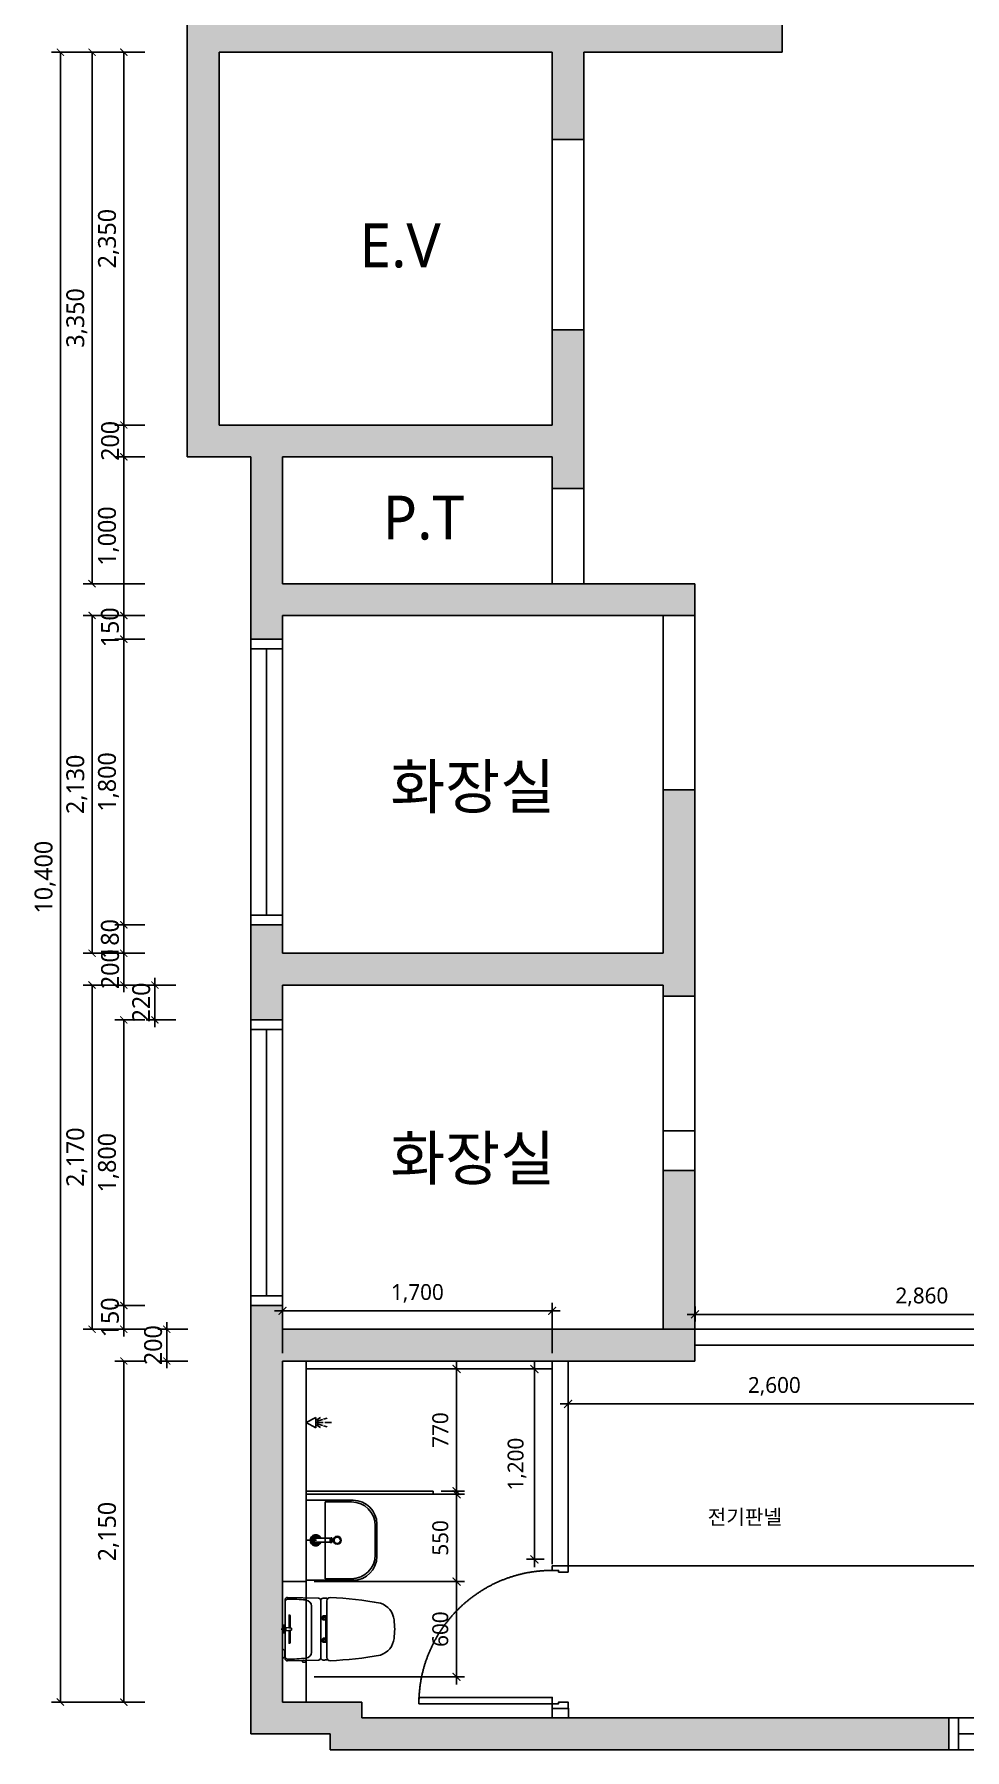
# Model space of a CAD drawing. Header units: metres. Extents: x 11578468 to 47831421, y -58341524 to -14256839.
# Drawn here: x 23901067 to 23906931, y -29068332 to -29057519 of the extents above; entities that cross this region are included whole.
import ezdxf

# ---------------------------------------------------------------- set-up
doc = ezdxf.new("R2010")
doc.units = ezdxf.units.M
doc.header["$LTSCALE"] = 50
doc.header["$MEASUREMENT"] = 0
for name, pattern in [('CEN', [62, 60, -1, 0, -1]), ('CENTER2', [28.575, 19.05, -3.175, 3.175, -3.175]), ('HIDDEN', [0.375, 0.25, -0.125])]:
    doc.linetypes.add(name, pattern=pattern)
doc.layers.get('0').update_dxf_attribs({"linetype": 'CONTINUOUS'})
doc.layers.get('DEFPOINTS').update_dxf_attribs({"linetype": 'CONTINUOUS'})
for name, color, linetype in [('0-ELC TEXT', 7, 'CONTINUOUS'), ('06-FUR', 6, 'CONTINUOUS'), ('07-DIM WAL', 5, 'CONTINUOUS'), ('3.기호.계단선', 30, 'CONTINUOUS'), ('BATH', 4, 'CONTINUOUS'), ('CEN', 250, 'CEN'), ('CO-BATH', 6, 'CONTINUOUS'), ('FIN', 8, 'CONTINUOUS'), ('HL', 6, 'HIDDEN'), ('S-DIM', 7, 'CONTINUOUS'), ('TOILET-1', 6, 'CONTINUOUS'), ('wall', 3, 'CONTINUOUS'), ('WIN', 4, 'CONTINUOUS'), ('家具', 251, 'CONTINUOUS'), ('욕실마감선', 4, 'CONTINUOUS')]:
    doc.layers.add(name, color=color, linetype=linetype)
for name, color, linetype, lineweight in [('DIM', 7, 'CONTINUOUS', 15), ('ha', 8, 'CONTINUOUS', 5), ('wall2', 3, 'CONTINUOUS', 25)]:
    doc.layers.add(name, color=color, linetype=linetype, lineweight=lineweight)
doc.styles.add('HY 울릉도 L', font='malgun.ttf')
doc.styles.add('N 맑은고딕', font='malgun.ttf')
doc.styles.add('NEW 맑은고딕', font='malgun.ttf')
doc.styles.add('맑은 고딕', font='malgun.ttf')
doc.dimstyles.new('JJ IN 45', dxfattribs={"dimscale": 45, "dimtxt": 2.5, "dimasz": 1, "dimexe": 1.25, "dimexo": 1.5, "dimtad": 1, "dimdec": 6, "dimlunit": 6, "dimtxsty": 'N 맑은고딕', "dimblk": 'ARCHTICK', "dimcen": 2.5, "dimclrd": 256, "dimclre": 256, "dimclrt": 256, "dimadec": 0, "dimazin": 0, "dimtfac": 1, "dimtdec": 6, "dimtix": 1, "dimtmove": 0, "dimatfit": 3, "dimldrblk": 'ARCHTICK', "dimfxl": 1, "dimarcsym": 0})
doc.dimstyles.new('사본 50', dxfattribs={"dimscale": 50, "dimtxt": 2, "dimasz": 1, "dimexe": 1, "dimexo": 1, "dimgap": 1, "dimtad": 1, "dimdec": 0, "dimrnd": 0.05, "dimdsep": 46, "dimlunit": 6, "dimtxsty": 'HY 울릉도 L', "dimblk": 'ARCHTICK', "dimcen": 2.5, "dimdle": 1, "dimclrd": 133, "dimclre": 133, "dimclrt": 30, "dimadec": 0, "dimazin": 0, "dimtfac": 1, "dimtdec": 0, "dimtix": 1, "dimtmove": 2, "dimatfit": 3, "dimldrblk": 'ARCHTICK', "dimfxl": 1, "dimlwd": -1, "dimlwe": -1, "dimarcsym": 0})

# ---------------------------------------------------------------- blocks, each defined once
blk = doc.blocks.new('*U356')
at = {"layer": 'WIN', "linetype": 'Continuous'}
blk.add_line((60, 100), (1120, 100), dxfattribs=at)
for points in [[(0, 0), (1180, 0), (1180, 200), (0, 200)], [(0, 0), (60, 0), (60, 200), (0, 200)], [(1180, 0), (1120, 0), (1120, 200), (1180, 200)]]:
    blk.add_lwpolyline(points, close=True, dxfattribs=at)
blk = doc.blocks.new('*U1961')
at = {"layer": 'WIN', "linetype": 'Continuous'}
blk.add_line((60, 100), (1740, 100), dxfattribs=at)
for points in [[(0, 0), (1800, 0), (1800, 200), (0, 200)], [(0, 0), (60, 0), (60, 200), (0, 200)], [(1800, 0), (1740, 0), (1740, 200), (1800, 200)]]:
    blk.add_lwpolyline(points, close=True, dxfattribs=at)
blk = doc.blocks.new('_ArchTick')
at = {"color": 0, "linetype": 'ByBlock', "const_width": 0.15}
blk.add_lwpolyline([(-0.5, -0.5), (0.5, 0.5)], dxfattribs=at)
blk = doc.blocks.new('*D407')
at = {"layer": 'DEFPOINTS', "color": 0, "transparency": 16777216}
for p in [(23724552, -29133957), (23724352, -29136307), (23724552, -29136307)]:
    blk.add_point(p, dxfattribs=at)
at = {"layer": 'DIM', "lineweight": -2, "transparency": 16777216}
for p, q in [((23724485, -29133957), (23724296, -29133957)), ((23724352, -29133957), (23724352, -29136307)), ((23724485, -29136307), (23724296, -29136307))]:
    blk.add_line(p, q, dxfattribs=at)
at = {"layer": 'DIM', "lineweight": -2, "transparency": 16777216, "xscale": 45, "yscale": 45, "zscale": 45}
for p, rotation in [((23724352, -29133957), 90), ((23724352, -29136307), 270)]:
    blk.add_blockref('_ArchTick', p, dxfattribs=dict(at, rotation=rotation))
at = {"layer": 'DIM', "transparency": 16777216, "insert": (23724256, -29135132), "char_height": 112.5, "attachment_point": 5, "rotation": 90, "style": 'N 맑은고딕'}
blk.add_mtext('2,350', dxfattribs=at)
blk = doc.blocks.new('*D408')
at = {"layer": 'DEFPOINTS', "color": 0, "transparency": 16777216}
for p in [(23724552, -29136307), (23724352, -29136507), (23724552, -29136507)]:
    blk.add_point(p, dxfattribs=at)
at = {"layer": 'DIM', "lineweight": -2, "transparency": 16777216}
for p, q in [((23724485, -29136307), (23724296, -29136307)), ((23724352, -29136307), (23724352, -29136262)), ((23724352, -29136307), (23724352, -29136507)), ((23724485, -29136507), (23724296, -29136507)), ((23724352, -29136507), (23724352, -29136552))]:
    blk.add_line(p, q, dxfattribs=at)
at = {"layer": 'DIM', "lineweight": -2, "transparency": 16777216, "xscale": 45, "yscale": 45, "zscale": 45}
for p, rotation in [((23724352, -29136307), 270), ((23724352, -29136507), 90)]:
    blk.add_blockref('_ArchTick', p, dxfattribs=dict(at, rotation=rotation))
at = {"layer": 'DIM', "transparency": 16777216, "insert": (23724266, -29136407), "char_height": 112.5, "attachment_point": 5, "rotation": 90, "style": 'N 맑은고딕'}
blk.add_mtext('200', dxfattribs=at)
blk = doc.blocks.new('*D409')
at = {"layer": 'DEFPOINTS', "color": 0, "transparency": 16777216}
for p in [(23724552, -29136507), (23724352, -29137507), (23724552, -29137507)]:
    blk.add_point(p, dxfattribs=at)
at = {"layer": 'DIM', "lineweight": -2, "transparency": 16777216}
for p, q in [((23724485, -29136507), (23724296, -29136507)), ((23724352, -29136507), (23724352, -29137507)), ((23724485, -29137507), (23724296, -29137507))]:
    blk.add_line(p, q, dxfattribs=at)
at = {"layer": 'DIM', "lineweight": -2, "transparency": 16777216, "xscale": 45, "yscale": 45, "zscale": 45}
for p, rotation in [((23724352, -29136507), 90), ((23724352, -29137507), 270)]:
    blk.add_blockref('_ArchTick', p, dxfattribs=dict(at, rotation=rotation))
at = {"layer": 'DIM', "transparency": 16777216, "insert": (23724256, -29137007), "char_height": 112.5, "attachment_point": 5, "rotation": 90, "style": 'N 맑은고딕'}
blk.add_mtext('1,000', dxfattribs=at)
blk = doc.blocks.new('*D410')
at = {"layer": 'DEFPOINTS', "color": 0, "transparency": 16777216}
for p in [(23724552, -29137507), (23724352, -29137657), (23724552, -29137657)]:
    blk.add_point(p, dxfattribs=at)
at = {"layer": 'DIM', "lineweight": -2, "transparency": 16777216}
for p, q in [((23724485, -29137507), (23724296, -29137507)), ((23724352, -29137507), (23724352, -29137462)), ((23724352, -29137507), (23724352, -29137657)), ((23724485, -29137657), (23724296, -29137657)), ((23724352, -29137657), (23724352, -29137702))]:
    blk.add_line(p, q, dxfattribs=at)
at = {"layer": 'DIM', "lineweight": -2, "transparency": 16777216, "xscale": 45, "yscale": 45, "zscale": 45}
for p, rotation in [((23724352, -29137507), 270), ((23724352, -29137657), 90)]:
    blk.add_blockref('_ArchTick', p, dxfattribs=dict(at, rotation=rotation))
at = {"layer": 'DIM', "transparency": 16777216, "insert": (23724265, -29137582), "char_height": 112.5, "attachment_point": 5, "rotation": 90, "style": 'N 맑은고딕'}
blk.add_mtext('150', dxfattribs=at)
blk = doc.blocks.new('*D411')
at = {"layer": 'DEFPOINTS', "color": 0, "transparency": 16777216}
for p in [(23724552, -29137657), (23724352, -29139457), (23724552, -29139457)]:
    blk.add_point(p, dxfattribs=at)
at = {"layer": 'DIM', "lineweight": -2, "transparency": 16777216}
for p, q in [((23724485, -29137657), (23724296, -29137657)), ((23724352, -29137657), (23724352, -29139457)), ((23724485, -29139457), (23724296, -29139457))]:
    blk.add_line(p, q, dxfattribs=at)
at = {"layer": 'DIM', "lineweight": -2, "transparency": 16777216, "xscale": 45, "yscale": 45, "zscale": 45}
for p, rotation in [((23724352, -29137657), 90), ((23724352, -29139457), 270)]:
    blk.add_blockref('_ArchTick', p, dxfattribs=dict(at, rotation=rotation))
at = {"layer": 'DIM', "transparency": 16777216, "insert": (23724256, -29138557), "char_height": 112.5, "attachment_point": 5, "rotation": 90, "style": 'N 맑은고딕'}
blk.add_mtext('1,800', dxfattribs=at)
blk = doc.blocks.new('*D412')
at = {"layer": 'DEFPOINTS', "color": 0, "transparency": 16777216}
for p in [(23724552, -29139457), (23724352, -29139637), (23724552, -29139637)]:
    blk.add_point(p, dxfattribs=at)
at = {"layer": 'DIM', "lineweight": -2, "transparency": 16777216}
for p, q in [((23724485, -29139457), (23724296, -29139457)), ((23724352, -29139457), (23724352, -29139412)), ((23724352, -29139457), (23724352, -29139637)), ((23724485, -29139637), (23724296, -29139637)), ((23724352, -29139637), (23724352, -29139682))]:
    blk.add_line(p, q, dxfattribs=at)
at = {"layer": 'DIM', "lineweight": -2, "transparency": 16777216, "xscale": 45, "yscale": 45, "zscale": 45}
for p, rotation in [((23724352, -29139457), 270), ((23724352, -29139637), 90)]:
    blk.add_blockref('_ArchTick', p, dxfattribs=dict(at, rotation=rotation))
at = {"layer": 'DIM', "transparency": 16777216, "insert": (23724265, -29139547), "char_height": 112.5, "attachment_point": 5, "rotation": 90, "style": 'N 맑은고딕'}
blk.add_mtext('180', dxfattribs=at)
blk = doc.blocks.new('*D413')
at = {"layer": 'DEFPOINTS', "color": 0, "transparency": 16777216}
for p in [(23724552, -29139637), (23724352, -29139837), (23724552, -29139837)]:
    blk.add_point(p, dxfattribs=at)
at = {"layer": 'DIM', "lineweight": -2, "transparency": 16777216}
for p, q in [((23724485, -29139637), (23724296, -29139637)), ((23724352, -29139637), (23724352, -29139592)), ((23724352, -29139637), (23724352, -29139837)), ((23724485, -29139837), (23724296, -29139837)), ((23724352, -29139837), (23724352, -29139882))]:
    blk.add_line(p, q, dxfattribs=at)
at = {"layer": 'DIM', "lineweight": -2, "transparency": 16777216, "xscale": 45, "yscale": 45, "zscale": 45}
for p, rotation in [((23724352, -29139637), 270), ((23724352, -29139837), 90)]:
    blk.add_blockref('_ArchTick', p, dxfattribs=dict(at, rotation=rotation))
at = {"layer": 'DIM', "transparency": 16777216, "insert": (23724266, -29139737), "char_height": 112.5, "attachment_point": 5, "rotation": 90, "style": 'N 맑은고딕'}
blk.add_mtext('200', dxfattribs=at)
blk = doc.blocks.new('*D414')
at = {"layer": 'DEFPOINTS', "color": 0, "transparency": 16777216}
for p in [(23724748, -29139837), (23724548, -29140057), (23724748, -29140057)]:
    blk.add_point(p, dxfattribs=at)
at = {"layer": 'DIM', "lineweight": -2, "transparency": 16777216}
for p, q in [((23724680, -29139837), (23724492, -29139837)), ((23724548, -29139837), (23724548, -29139792)), ((23724548, -29139837), (23724548, -29140057)), ((23724680, -29140057), (23724492, -29140057)), ((23724548, -29140057), (23724548, -29140102))]:
    blk.add_line(p, q, dxfattribs=at)
at = {"layer": 'DIM', "lineweight": -2, "transparency": 16777216, "xscale": 45, "yscale": 45, "zscale": 45}
for p, rotation in [((23724548, -29139837), 270), ((23724548, -29140057), 90)]:
    blk.add_blockref('_ArchTick', p, dxfattribs=dict(at, rotation=rotation))
at = {"layer": 'DIM', "transparency": 16777216, "insert": (23724462, -29139947), "char_height": 112.5, "attachment_point": 5, "rotation": 90, "style": 'N 맑은고딕'}
blk.add_mtext('220', dxfattribs=at)
blk = doc.blocks.new('*D415')
at = {"layer": 'DEFPOINTS', "color": 0, "transparency": 16777216}
for p in [(23724552, -29140057), (23724352, -29141857), (23724552, -29141857)]:
    blk.add_point(p, dxfattribs=at)
at = {"layer": 'DIM', "lineweight": -2, "transparency": 16777216}
for p, q in [((23724485, -29140057), (23724296, -29140057)), ((23724352, -29140057), (23724352, -29141857)), ((23724485, -29141857), (23724296, -29141857))]:
    blk.add_line(p, q, dxfattribs=at)
at = {"layer": 'DIM', "lineweight": -2, "transparency": 16777216, "xscale": 45, "yscale": 45, "zscale": 45}
for p, rotation in [((23724352, -29140057), 90), ((23724352, -29141857), 270)]:
    blk.add_blockref('_ArchTick', p, dxfattribs=dict(at, rotation=rotation))
at = {"layer": 'DIM', "transparency": 16777216, "insert": (23724256, -29140957), "char_height": 112.5, "attachment_point": 5, "rotation": 90, "style": 'N 맑은고딕'}
blk.add_mtext('1,800', dxfattribs=at)
blk = doc.blocks.new('*D416')
at = {"layer": 'DEFPOINTS', "color": 0, "transparency": 16777216}
for p in [(23724552, -29141857), (23724352, -29142007), (23724552, -29142007)]:
    blk.add_point(p, dxfattribs=at)
at = {"layer": 'DIM', "lineweight": -2, "transparency": 16777216}
for p, q in [((23724352, -29141857), (23724352, -29141812)), ((23724485, -29141857), (23724296, -29141857)), ((23724352, -29141857), (23724352, -29142007)), ((23724485, -29142007), (23724296, -29142007)), ((23724352, -29142007), (23724352, -29142052))]:
    blk.add_line(p, q, dxfattribs=at)
at = {"layer": 'DIM', "lineweight": -2, "transparency": 16777216, "xscale": 45, "yscale": 45, "zscale": 45}
for p, rotation in [((23724352, -29141857), 270), ((23724352, -29142007), 90)]:
    blk.add_blockref('_ArchTick', p, dxfattribs=dict(at, rotation=rotation))
at = {"layer": 'DIM', "transparency": 16777216, "insert": (23724265, -29141932), "char_height": 112.5, "attachment_point": 5, "rotation": 90, "style": 'N 맑은고딕'}
blk.add_mtext('150', dxfattribs=at)
blk = doc.blocks.new('*D417')
at = {"layer": 'DEFPOINTS', "color": 0, "transparency": 16777216}
for p in [(23724823, -29142007), (23724623, -29142207), (23724823, -29142207)]:
    blk.add_point(p, dxfattribs=at)
at = {"layer": 'DIM', "lineweight": -2, "transparency": 16777216}
for p, q in [((23724755, -29142007), (23724567, -29142007)), ((23724623, -29142007), (23724623, -29141962)), ((23724623, -29142007), (23724623, -29142207)), ((23724755, -29142207), (23724567, -29142207)), ((23724623, -29142207), (23724623, -29142252))]:
    blk.add_line(p, q, dxfattribs=at)
at = {"layer": 'DIM', "lineweight": -2, "transparency": 16777216, "xscale": 45, "yscale": 45, "zscale": 45}
for p, rotation in [((23724623, -29142007), 270), ((23724623, -29142207), 90)]:
    blk.add_blockref('_ArchTick', p, dxfattribs=dict(at, rotation=rotation))
at = {"layer": 'DIM', "transparency": 16777216, "insert": (23724537, -29142107), "char_height": 112.5, "attachment_point": 5, "rotation": 90, "style": 'N 맑은고딕'}
blk.add_mtext('200', dxfattribs=at)
blk = doc.blocks.new('*D418')
at = {"layer": 'DEFPOINTS', "color": 0, "transparency": 16777216}
for p in [(23724552, -29142207), (23724352, -29144357), (23724552, -29144357)]:
    blk.add_point(p, dxfattribs=at)
at = {"layer": 'DIM', "lineweight": -2, "transparency": 16777216}
for p, q in [((23724485, -29142207), (23724296, -29142207)), ((23724352, -29142207), (23724352, -29144357)), ((23724485, -29144357), (23724296, -29144357))]:
    blk.add_line(p, q, dxfattribs=at)
at = {"layer": 'DIM', "lineweight": -2, "transparency": 16777216, "xscale": 45, "yscale": 45, "zscale": 45}
for p, rotation in [((23724352, -29142207), 90), ((23724352, -29144357), 270)]:
    blk.add_blockref('_ArchTick', p, dxfattribs=dict(at, rotation=rotation))
at = {"layer": 'DIM', "transparency": 16777216, "insert": (23724256, -29143282), "char_height": 112.5, "attachment_point": 5, "rotation": 90, "style": 'N 맑은고딕'}
blk.add_mtext('2,150', dxfattribs=at)
blk = doc.blocks.new('*D419')
at = {"layer": 'DEFPOINTS', "color": 0, "transparency": 16777216}
for p in [(23724552, -29133957), (23724152, -29137307), (23724552, -29137307)]:
    blk.add_point(p, dxfattribs=at)
at = {"layer": 'DIM', "lineweight": -2, "transparency": 16777216}
for p, q in [((23724485, -29133957), (23724096, -29133957)), ((23724152, -29133957), (23724152, -29137307)), ((23724485, -29137307), (23724096, -29137307))]:
    blk.add_line(p, q, dxfattribs=at)
at = {"layer": 'DIM', "lineweight": -2, "transparency": 16777216, "xscale": 45, "yscale": 45, "zscale": 45}
for p, rotation in [((23724152, -29133957), 90), ((23724152, -29137307), 270)]:
    blk.add_blockref('_ArchTick', p, dxfattribs=dict(at, rotation=rotation))
at = {"layer": 'DIM', "transparency": 16777216, "insert": (23724056, -29135632), "char_height": 112.5, "attachment_point": 5, "rotation": 90, "style": 'N 맑은고딕'}
blk.add_mtext('3,350', dxfattribs=at)
blk = doc.blocks.new('*D420')
at = {"layer": 'DEFPOINTS', "color": 0, "transparency": 16777216}
for p in [(23724552, -29137507), (23724152, -29139637), (23724552, -29139637)]:
    blk.add_point(p, dxfattribs=at)
at = {"layer": 'DIM', "lineweight": -2, "transparency": 16777216}
for p, q in [((23724485, -29137507), (23724096, -29137507)), ((23724152, -29137507), (23724152, -29139637)), ((23724485, -29139637), (23724096, -29139637))]:
    blk.add_line(p, q, dxfattribs=at)
at = {"layer": 'DIM', "lineweight": -2, "transparency": 16777216, "xscale": 45, "yscale": 45, "zscale": 45}
for p, rotation in [((23724152, -29137507), 90), ((23724152, -29139637), 270)]:
    blk.add_blockref('_ArchTick', p, dxfattribs=dict(at, rotation=rotation))
at = {"layer": 'DIM', "transparency": 16777216, "insert": (23724056, -29138572), "char_height": 112.5, "attachment_point": 5, "rotation": 90, "style": 'N 맑은고딕'}
blk.add_mtext('2,130', dxfattribs=at)
blk = doc.blocks.new('*D421')
at = {"layer": 'DEFPOINTS', "color": 0, "transparency": 16777216}
for p in [(23724548, -29139837), (23724152, -29142007), (23724552, -29142007)]:
    blk.add_point(p, dxfattribs=at)
at = {"layer": 'DIM', "lineweight": -2, "transparency": 16777216}
for p, q in [((23724480, -29139837), (23724096, -29139837)), ((23724152, -29139837), (23724152, -29142007)), ((23724485, -29142007), (23724096, -29142007))]:
    blk.add_line(p, q, dxfattribs=at)
at = {"layer": 'DIM', "lineweight": -2, "transparency": 16777216, "xscale": 45, "yscale": 45, "zscale": 45}
for p, rotation in [((23724152, -29139837), 90), ((23724152, -29142007), 270)]:
    blk.add_blockref('_ArchTick', p, dxfattribs=dict(at, rotation=rotation))
at = {"layer": 'DIM', "transparency": 16777216, "insert": (23724056, -29140922), "char_height": 112.5, "attachment_point": 5, "rotation": 90, "style": 'N 맑은고딕'}
blk.add_mtext('2,170', dxfattribs=at)
blk = doc.blocks.new('*D422')
at = {"layer": 'DEFPOINTS', "color": 0, "transparency": 16777216}
for p in [(23724534, -29133957), (23723952, -29144357), (23724552, -29144357)]:
    blk.add_point(p, dxfattribs=at)
at = {"layer": 'DIM', "lineweight": -2, "transparency": 16777216}
for p, q in [((23724466, -29133957), (23723896, -29133957)), ((23723952, -29133957), (23723952, -29144357)), ((23724485, -29144357), (23723896, -29144357))]:
    blk.add_line(p, q, dxfattribs=at)
at = {"layer": 'DIM', "lineweight": -2, "transparency": 16777216, "xscale": 45, "yscale": 45, "zscale": 45}
for p, rotation in [((23723952, -29133957), 90), ((23723952, -29144357), 270)]:
    blk.add_blockref('_ArchTick', p, dxfattribs=dict(at, rotation=rotation))
at = {"layer": 'DIM', "transparency": 16777216, "insert": (23723856, -29139157), "char_height": 112.5, "attachment_point": 5, "rotation": 90, "style": 'N 맑은고딕'}
blk.add_mtext('10,400', dxfattribs=at)
blk = doc.blocks.new('*U617')
at = {"layer": 'WIN', "linetype": 'Continuous', "transparency": 33554687}
for points in [[(30, 1040), (30, 200), (70, 200), (70, 1040)], [(0, 200), (0, 100), (40, 100), (40, 160), (30, 160), (30, 200)], [(900, 200), (900, 100), (860, 100), (860, 160), (870, 160), (870, 200)]]:
    blk.add_lwpolyline(points, close=True, dxfattribs=at)
at = {"layer": 'WIN', "linetype": 'CENTER2', "ltscale": 20, "transparency": 33554687}
blk.add_arc((30, 200), 840, 0, 90, dxfattribs=at)
blk = doc.blocks.new('A$C4B2D31F0')
for p, q in [((169, 707), (217, 707)), ((193, 707), (193, 716))]:
    blk.add_line(p, q)
at = {"layer": 'FIN', "color": 4}
for p, q in [((185, 691), (20, 691)), ((37, 692), (25, 692)), ((37, 692), (50, 692)), ((201, 691), (366, 691)), ((13, 466), (193, 466)), ((48, 524), (193, 524)), ((338, 524), (193, 524)), ((373, 466), (193, 466)), ((193, 427), (14, 427)), ((193, 427), (372, 427))]:
    blk.add_line(p, q, dxfattribs=at)
for points in [[(20, 691), (8, 691, 0.421209), (-7, 676), (-2, 481, 0.001659)], [(366, 691), (378, 691, -0.421209), (393, 676), (388, 481, -0.001659)], [(13, 466, 0.371724), (-2, 451, 0.003515), (-1, 420, 0.320541)], [(373, 466, -0.371724), (388, 451, -0.003515), (387, 420, -0.320541)]]:
    blk.add_lwpolyline(points, format="xyb", dxfattribs=at)
for centre, radius, start, end in [((20, 675), 16, 90, 179.3116), ((1004, 663), 1000, 179.3116, 185.9437), ((25, 707), 15, 180, 270), ((50, 707), 15, 270, 0), ((366, 675), 16, 0.6884, 90), ((-618, 663), 1000, 354.0563, 0.6884), ((49, 564), 40, 185.9437, 267.5129), ((336, 564), 40, 272.4871, 354.0563), ((13, 481), 15, 181.3651, 270), ((373, 481), 15, 270, 358.6349), ((14, 407), 20, 90, 182.3333), ((2198, 496), 2206, 182.3333, 190.6081), ((-1812, 496), 2206, 349.3919, 357.6667), ((372, 407), 20, 357.6667, 90), ((149, 129), 126, 198.2964, 263.4241), ((193, 406), 406, 261.6993, 270), ((193, 406), 406, 270, 278.3007), ((237, 129), 126, 276.5759, 341.7036)]:
    blk.add_arc(centre, radius, start, end, dxfattribs=at)
at = {"layer": 'HL', "linetype": 'Continuous'}
for p, q in [((106, 666), (184, 666)), ((106, 659), (185, 659)), ((169, 697), (169, 707)), ((169, 697), (217, 697)), ((186, 693), (181, 697)), ((182, 686), (186, 693)), ((187, 651), (182, 686)), ((182, 686), (204, 686)), ((186, 693), (200, 693)), ((187, 651), (199, 651)), ((199, 651), (204, 686)), ((200, 693), (205, 697)), ((204, 686), (200, 693)), ((200, 659), (279, 659)), ((201, 666), (279, 666)), ((217, 697), (217, 707)), ((-16, 577), (-16, 565)), ((-12, 581), (-5, 581)), ((-12, 561), (-4, 561)), ((193, 434), (147, 434)), ((193, 434), (239, 434))]:
    blk.add_line(p, q, dxfattribs=at)
for points in [[(110, 427), (110, 451, -0.414214), (114, 455), (131, 455, -0.414214), (135, 451), (135, 435), (135, 427)], [(135, 435), (145, 435, -0.414214), (147, 433), (147, 427)], [(251, 435), (241, 435, 0.414214), (239, 433), (239, 427)], [(276, 427), (276, 451, 0.414214), (272, 455), (255, 455, 0.414214), (251, 451), (251, 435), (251, 427)]]:
    blk.add_lwpolyline(points, format="xyb", dxfattribs=at)
for centre in [(123, 441), (263, 441)]:
    blk.add_circle(centre, 8, dxfattribs=at)
for centre, radius, start, end in [((106, 663), 3.5, 90, 270), ((279, 663), 3.5, 270, 90), ((-12, 577), 4, 90, 180), ((-12, 565), 4, 180, 270)]:
    blk.add_arc(centre, radius, start, end, dxfattribs=at)
blk = doc.blocks.new('*D2933')
at = {"layer": 'DEFPOINTS', "color": 0}
for p in [(23908091, -29065588), (23905231, -29065682), (23908091, -29065682)]:
    blk.add_point(p, dxfattribs=at)
at = {"layer": 'S-DIM', "color": 133, "ltscale": 10}
for p, q in [((23905181, -29065588), (23908141, -29065588)), ((23905231, -29065632), (23905231, -29065538)), ((23908091, -29065632), (23908091, -29065538))]:
    blk.add_line(p, q, dxfattribs=at)
at = {"layer": 'S-DIM', "color": 133, "xscale": 50, "yscale": 50, "zscale": 50, "rotation": 180}
blk.add_blockref('_ArchTick', (23905231, -29065588), dxfattribs=at)
at = {"layer": 'S-DIM', "color": 133, "xscale": 50, "yscale": 50, "zscale": 50}
blk.add_blockref('_ArchTick', (23908091, -29065588), dxfattribs=at)
at = {"layer": 'S-DIM', "color": 30, "ltscale": 10, "insert": (23906661, -29065478), "char_height": 100, "attachment_point": 5, "style": 'HY 울릉도 L'}
blk.add_mtext('2,860', dxfattribs=at)
blk = doc.blocks.new('B-003')
blk.add_line((0, 0), (0, -65))
at = {"layer": 'CO-BATH'}
for p, q in [((-252, 0), (-252, -295)), ((252, 0), (-252, 0)), ((252, -295), (252, 0)), ((-102, -445), (102, -445))]:
    blk.add_line(p, q, dxfattribs=at)
at = {"layer": 'CO-BATH', "color": 8}
for p, q in [((-13, -60), (-13, -151)), ((12, -60), (12, -151)), ((-242, -120), (-242, -285)), ((242, -120), (-242, -120)), ((-15, -156), (-15, -161)), ((-15, -161), (14, -161)), ((-14, -151), (-14, -156)), ((13, -151), (13, -156)), ((14, -156), (14, -161)), ((242, -285), (242, -120)), ((-92, -435), (92, -435))]:
    blk.add_line(p, q, dxfattribs=at)
at = {"layer": 'CO-BATH', "color": 251}
for p, q in [((-15, -156), (14, -156)), ((-14, -151), (13, -151))]:
    blk.add_line(p, q, dxfattribs=at)
at = {"layer": 'CO-BATH', "color": 8}
blk.add_circle((0, -195), 25, dxfattribs=at)
at = {"layer": 'CO-BATH', "color": 251}
blk.add_circle((0, -195), 20, dxfattribs=at)
at = {"layer": 'CO-BATH', "color": 8}
for centre, radius, start, end in [((0, -60), 35, 290.9248, 249.0751), ((0, -60), 12.5, 360, 180), ((-92, -285), 150, 180, 270), ((92, -285), 150, 270, 0)]:
    blk.add_arc(centre, radius, start, end, dxfattribs=at)
at = {"layer": 'CO-BATH', "color": 251}
for radius, start, end in [(30, 294.6243, 245.3757), (25, 300, 240), (18, 313.9829, 226.017)]:
    blk.add_arc((0, -60), radius, start, end, dxfattribs=at)
at = {"layer": 'CO-BATH'}
for centre, start, end in [((-102, -295), 180, 270), ((102, -295), 270, 0)]:
    blk.add_arc(centre, 150, start, end, dxfattribs=at)
blk = doc.blocks.new('AC-8')
at = {"layer": 'BATH'}
for p, q in [((-51, 54), (0, 143)), ((45, 54), (-51, 54)), ((-25, 47), (-46, 12)), ((-14, 47), (-28, -8)), ((-2, 49), (-2, -11)), ((0, 143), (45, 54)), ((10, 47), (25, -8)), ((22, 47), (43, 12)), ((-31, -16), (-41, -49)), ((-2, -27), (-2, -89)), ((28, -16), (38, -49))]:
    blk.add_line(p, q, dxfattribs=at)
blk = doc.blocks.new('A$C1AC25B95')
at = {"layer": '욕실마감선', "color": 8}
for p, q in [((28, 72), (28, 75)), ((53, 74), (53, 75))]:
    blk.add_line(p, q, dxfattribs=at)
at = {"layer": 'TOILET-1', "linetype": 'Continuous', "xscale": 0.873786407766195, "yscale": 0.873786407766195, "zscale": 0.873786407766195, "rotation": 180}
blk.add_blockref('AC-8', (40, 125), dxfattribs=at)
blk = doc.blocks.new('*D2970')
at = {"layer": 'DEFPOINTS', "color": 0}
for p in [(23903728, -29065932), (23903781, -29065932), (23903581, -29066702)]:
    blk.add_point(p, dxfattribs=at)
at = {"layer": 'wall', "color": 133, "ltscale": 10}
for p, q in [((23903731, -29065932), (23903678, -29065932)), ((23903728, -29066752), (23903728, -29065882)), ((23903631, -29066702), (23903778, -29066702))]:
    blk.add_line(p, q, dxfattribs=at)
at = {"layer": 'wall', "color": 133, "xscale": 50, "yscale": 50, "zscale": 50}
for p, rotation in [((23903728, -29065932), 90), ((23903728, -29066702), 270)]:
    blk.add_blockref('_ArchTick', p, dxfattribs=dict(at, rotation=rotation))
at = {"layer": 'wall', "color": 30, "ltscale": 10, "insert": (23903626, -29066317), "char_height": 100, "attachment_point": 5, "rotation": 90, "style": 'HY 울릉도 L'}
blk.add_mtext('770', dxfattribs=at)
blk = doc.blocks.new('*D2971')
at = {"layer": 'DEFPOINTS', "color": 0}
for p in [(23902781, -29066722), (23902781, -29067272), (23903728, -29067272)]:
    blk.add_point(p, dxfattribs=at)
at = {"layer": 'wall', "color": 133, "ltscale": 10}
for p, q in [((23903728, -29066672), (23903728, -29067322)), ((23902831, -29066722), (23903778, -29066722)), ((23902831, -29067272), (23903778, -29067272))]:
    blk.add_line(p, q, dxfattribs=at)
at = {"layer": 'wall', "color": 133, "xscale": 50, "yscale": 50, "zscale": 50}
for p, rotation in [((23903728, -29066722), 90), ((23903728, -29067272), 270)]:
    blk.add_blockref('_ArchTick', p, dxfattribs=dict(at, rotation=rotation))
at = {"layer": 'wall', "color": 30, "ltscale": 10, "insert": (23903626, -29066997), "char_height": 100, "attachment_point": 5, "rotation": 90, "style": 'HY 울릉도 L'}
blk.add_mtext('550', dxfattribs=at)
blk = doc.blocks.new('*D2972')
at = {"layer": 'DEFPOINTS', "color": 0}
for p in [(23902781, -29067272), (23902781, -29067872), (23903728, -29067872)]:
    blk.add_point(p, dxfattribs=at)
at = {"layer": 'wall', "color": 133, "ltscale": 10}
for p, q in [((23903728, -29067222), (23903728, -29067922)), ((23902831, -29067272), (23903778, -29067272)), ((23902831, -29067872), (23903778, -29067872))]:
    blk.add_line(p, q, dxfattribs=at)
at = {"layer": 'wall', "color": 133, "xscale": 50, "yscale": 50, "zscale": 50}
for p, rotation in [((23903728, -29067272), 90), ((23903728, -29067872), 270)]:
    blk.add_blockref('_ArchTick', p, dxfattribs=dict(at, rotation=rotation))
at = {"layer": 'wall', "color": 30, "ltscale": 10, "insert": (23903626, -29067572), "char_height": 100, "attachment_point": 5, "rotation": 90, "style": 'HY 울릉도 L'}
blk.add_mtext('600', dxfattribs=at)
blk = doc.blocks.new('*D2973')
at = {"layer": 'DEFPOINTS', "color": 0}
for p in [(23904331, -29065566), (23902631, -29065882), (23904331, -29065882)]:
    blk.add_point(p, dxfattribs=at)
at = {"layer": 'wall', "color": 133, "ltscale": 10}
for p, q in [((23902581, -29065566), (23904381, -29065566)), ((23902631, -29065832), (23902631, -29065516)), ((23904331, -29065832), (23904331, -29065516))]:
    blk.add_line(p, q, dxfattribs=at)
at = {"layer": 'wall', "color": 133, "xscale": 50, "yscale": 50, "zscale": 50, "rotation": 180}
blk.add_blockref('_ArchTick', (23902631, -29065566), dxfattribs=at)
at = {"layer": 'wall', "color": 133, "xscale": 50, "yscale": 50, "zscale": 50}
blk.add_blockref('_ArchTick', (23904331, -29065566), dxfattribs=at)
at = {"layer": 'wall', "color": 30, "ltscale": 10, "insert": (23903481, -29065456), "char_height": 100, "attachment_point": 5, "style": 'HY 울릉도 L'}
blk.add_mtext('1,700', dxfattribs=at)
blk = doc.blocks.new('*D2974')
at = {"layer": 'DEFPOINTS', "color": 0}
for p in [(23904331, -29065932), (23904219, -29067132), (23904331, -29067132)]:
    blk.add_point(p, dxfattribs=at)
at = {"layer": 'wall', "color": 133, "ltscale": 10}
for p, q in [((23904281, -29065932), (23904169, -29065932)), ((23904219, -29065882), (23904219, -29067182)), ((23904281, -29067132), (23904169, -29067132))]:
    blk.add_line(p, q, dxfattribs=at)
at = {"layer": 'wall', "color": 133, "xscale": 50, "yscale": 50, "zscale": 50}
for p, rotation in [((23904219, -29065932), 90), ((23904219, -29067132), 270)]:
    blk.add_blockref('_ArchTick', p, dxfattribs=dict(at, rotation=rotation))
at = {"layer": 'wall', "color": 30, "ltscale": 10, "insert": (23904109, -29066532), "char_height": 100, "attachment_point": 5, "rotation": 90, "style": 'HY 울릉도 L'}
blk.add_mtext('1,200', dxfattribs=at)
blk = doc.blocks.new('*D2976')
at = {"layer": 'DEFPOINTS', "color": 0}
for p in [(23904431, -29065882), (23907031, -29065882), (23907031, -29066152)]:
    blk.add_point(p, dxfattribs=at)
at = {"layer": 'wall', "color": 133, "ltscale": 10}
for p, q in [((23904431, -29065932), (23904431, -29066202)), ((23907031, -29065932), (23907031, -29066202)), ((23904381, -29066152), (23907081, -29066152))]:
    blk.add_line(p, q, dxfattribs=at)
at = {"layer": 'wall', "color": 133, "xscale": 50, "yscale": 50, "zscale": 50, "rotation": 180}
blk.add_blockref('_ArchTick', (23904431, -29066152), dxfattribs=at)
at = {"layer": 'wall', "color": 133, "xscale": 50, "yscale": 50, "zscale": 50}
blk.add_blockref('_ArchTick', (23907031, -29066152), dxfattribs=at)
at = {"layer": 'wall', "color": 30, "ltscale": 10, "insert": (23905731, -29066042), "char_height": 100, "attachment_point": 5, "style": 'HY 울릉도 L'}
blk.add_mtext('2,600', dxfattribs=at)
blk = doc.blocks.new('sdagdgds')
at = {"layer": 'ha', "transparency": 33554687}
h = blk.add_hatch(color=256, dxfattribs=at)
h.dxf.hatch_style = 1
h.paths.add_polyline_path([(23725502, -29128457), (23728302, -29128457), (23728302, -29132607), (23728502, -29132607), (23728502, -29128257), (23728302, -29128257), (23725302, -29128257), (23725302, -29132557), (23725502, -29132557)])
h.paths.add_polyline_path([(23728502, -29133657), (23728302, -29133657), (23728302, -29133757), (23725502, -29133757), (23725502, -29133657), (23725302, -29133657), (23725302, -29133757), (23724848.0976572, -29133757), (23724752, -29133757), (23724752, -29136507), (23725152, -29136507), (23725152, -29137657), (23725352, -29137657), (23725352, -29137507), (23727752, -29137507), (23727952, -29137507), (23727952, -29137307), (23725352, -29137307), (23725352, -29136507), (23727052, -29136507), (23727052, -29136707), (23727252, -29136707), (23727252, -29136507), (23727252, -29135757), (23727252, -29135707), (23727052, -29135707), (23727052, -29135757), (23727052, -29136307), (23725352, -29136307), (23724952, -29136307), (23724952, -29133957), (23727052, -29133957), (23727052, -29134507), (23727252, -29134507), (23727252, -29133957), (23728502, -29133957)])
h.paths.add_polyline_path([(23727952, -29138607), (23727752, -29138607), (23727752, -29139637), (23725352, -29139637), (23725352, -29139457), (23725152, -29139457), (23725152, -29140057), (23725352, -29140057), (23725352, -29139837), (23727752, -29139837), (23727752, -29139907), (23727952, -29139907), (23727952, -29139837)])
h.paths.add_polyline_path([(23727952, -29141007), (23727752, -29141007), (23727752, -29142007), (23725352, -29142007), (23725352, -29141857), (23725152, -29141857), (23725152, -29144557), (23725652, -29144557), (23725652, -29144657), (23729552, -29144657), (23729552, -29144457), (23725852, -29144457), (23725852, -29144357), (23725352, -29144357), (23725352, -29142207), (23727952, -29142207)])
h.paths.add_polyline_path([(23731552, -29144307), (23730852, -29144307), (23730852, -29144457), (23730732, -29144457), (23730732, -29144657), (23732052, -29144657), (23732052, -29144457), (23731552, -29144457)])
h.paths.add_polyline_path([(23739502, -29144457), (23736702, -29144457), (23736702, -29144307), (23736002, -29144307), (23736002, -29144457), (23733202, -29144457), (23733202, -29144657), (23739502, -29144657)])
h.paths.add_polyline_path([(23745902, -29143307), (23745702, -29143307), (23745702, -29144457), (23744702, -29144457), (23744702, -29144307), (23744002, -29144307), (23744002, -29144457), (23743102, -29144457), (23743102, -29144657), (23745902, -29144657)])
h.paths.add_polyline_path([(23745902, -29133157), (23745702, -29133157), (23745702, -29139657), (23745902, -29139657)])
h.paths.add_polyline_path([(23745902, -29140857), (23745702, -29140857), (23745702, -29142157), (23745902, -29142157)])
h.paths.add_polyline_path([(23744602, -29136307), (23743902, -29136307), (23743902, -29136657), (23744602, -29136657)])
h.paths.add_polyline_path([(23736702, -29136307), (23736002, -29136307), (23736002, -29136657), (23736702, -29136657)])
h.paths.add_polyline_path([(23731602, -29136307), (23730902, -29136307), (23730902, -29136657), (23731602, -29136657)])
h.paths.add_polyline_path([(23745902, -29130707), (23745702, -29130707), (23745702, -29131957), (23745902, -29131957)])
h.paths.add_polyline_path([(23745902, -29128257), (23743802, -29128257), (23743802, -29128457), (23743802, -29128707), (23744502, -29128707), (23744502, -29128457), (23745702, -29128457), (23745702, -29129607), (23745902, -29129607)])
h.paths.add_polyline_path([(23731602, -29128457), (23731602, -29128257), (23730902, -29128257), (23730902, -29130107), (23731102, -29130107), (23731102, -29128707), (23731602, -29128707)])
h.paths.add_polyline_path([(23736702, -29128257), (23736002, -29128257), (23736002, -29128457), (23736002, -29128707), (23736702, -29128707), (23736702, -29128457)])
at = {"layer": 'CEN'}
for points in [[(23727052, -29135707), (23727252, -29135707), (23727252, -29134507), (23727052, -29134507)], [(23727052, -29137307), (23727252, -29137307), (23727252, -29136707), (23727052, -29136707)], [(23727752, -29138607), (23727952, -29138607), (23727952, -29137507), (23727752, -29137507)], [(23727752, -29141007), (23727952, -29141007), (23727952, -29139907), (23727752, -29139907)]]:
    blk.add_lwpolyline(points, close=True, dxfattribs=at)
at = {"layer": 'wall'}
for p, q in [((23728502, -29133657), (23728502, -29133957)), ((23724752, -29136507), (23724752, -29133757)), ((23727052, -29133957), (23724952, -29133957)), ((23724952, -29136307), (23724952, -29133957)), ((23727052, -29134507), (23727052, -29133957)), ((23728502, -29133957), (23727252, -29133957)), ((23727252, -29134507), (23727252, -29133957)), ((23727052, -29134507), (23727252, -29134507)), ((23727052, -29135757), (23727052, -29135707)), ((23727052, -29135707), (23727252, -29135707)), ((23727052, -29136307), (23727052, -29135757)), ((23727252, -29135757), (23727252, -29135707)), ((23727252, -29136507), (23727252, -29135757)), ((23725352, -29136307), (23724952, -29136307)), ((23725352, -29136307), (23727052, -29136307)), ((23725152, -29136507), (23724752, -29136507)), ((23725152, -29137657), (23725152, -29136507)), ((23725352, -29137307), (23725352, -29136507)), ((23725352, -29136507), (23727052, -29136507)), ((23727052, -29136707), (23727052, -29136507)), ((23727252, -29136507), (23727252, -29136707)), ((23727252, -29136707), (23727052, -29136707)), ((23725352, -29137307), (23727952, -29137307)), ((23727952, -29137307), (23727952, -29137507)), ((23725352, -29137657), (23725352, -29137507)), ((23725352, -29137507), (23727752, -29137507)), ((23727752, -29137507), (23727952, -29137507)), ((23727752, -29137507), (23727952, -29137507)), ((23725352, -29137657), (23725152, -29137657)), ((23727752, -29138607), (23727752, -29139637)), ((23727752, -29138607), (23727952, -29138607)), ((23727952, -29138607), (23727952, -29139837)), ((23725152, -29140057), (23725152, -29139457)), ((23725352, -29139457), (23725152, -29139457)), ((23725352, -29139637), (23725352, -29139457)), ((23727752, -29139637), (23725352, -29139637)), ((23725352, -29140057), (23725352, -29139837)), ((23727752, -29139837), (23725352, -29139837)), ((23727752, -29139837), (23727752, -29139907)), ((23727952, -29139837), (23727952, -29139907)), ((23727752, -29139907), (23727952, -29139907)), ((23725352, -29140057), (23725152, -29140057)), ((23727752, -29141007), (23727752, -29142007)), ((23727752, -29141007), (23727952, -29141007)), ((23727952, -29141007), (23727952, -29142207)), ((23725152, -29144557), (23725152, -29141857)), ((23725352, -29141857), (23725152, -29141857)), ((23725352, -29142007), (23725352, -29141857)), ((23725352, -29142007), (23727752, -29142007)), ((23725352, -29144357), (23725352, -29142207)), ((23725352, -29142207), (23727952, -29142207)), ((23725852, -29144357), (23725352, -29144357)), ((23725852, -29144457), (23725852, -29144357)), ((23729552, -29144457), (23725852, -29144457)), ((23729552, -29144457), (23729552, -29144657)), ((23725652, -29144557), (23725152, -29144557)), ((23725652, -29144657), (23725652, -29144557)), ((23729552, -29144657), (23725652, -29144657))]:
    blk.add_line(p, q, dxfattribs=at)
at = {"layer": 'WIN', "linetype": 'Continuous', "rotation": 270}
for p in [(23725152, -29137657), (23725152, -29140057)]:
    blk.add_blockref('*U1961', p, dxfattribs=at)
at = {"layer": 'WIN', "linetype": 'Continuous'}
blk.add_blockref('*U356', (23729552, -29144657), dxfattribs=at)
at = {"layer": 'wall2', "char_height": 275.88175264, "attachment_point": 1, "style": 'NEW 맑은고딕'}
for s, insert in [('E.V', (23725837.5421157, -29135036.5379508)), ('P.T', (23725983.7020641, -29136752.057361)), ('화장실', (23726031.7854218, -29138448.4827187)), ('화장실', (23726031.7854218, -29140790.817278))]:
    blk.add_mtext_dynamic_manual_height_columns(s, width=3673.452008802, gutter_width=1379.4087632, heights=[0], dxfattribs=dict(at, insert=insert))
at = {"layer": 'DIM'}
for base, p1, p2, picture, middle in [((23723952.0000000298, -29144357.0000000112), (23724533.8698122613, -29133957), (23724552, -29144357), '*D422', (23723856.0081521906, -29139157.0000000112)), ((23724152.0000000298, -29137307.0000000112), (23724552, -29133957), (23724552, -29137307), '*D419', (23724056.3138587102, -29135632.0000000112)), ((23724352.0000000298, -29136307.0000000112), (23724552, -29133957), (23724552, -29136307), '*D407', (23724256.3138587102, -29135132.0000000112)), ((23724352, -29136507), (23724552, -29136307), (23724552, -29136507), '*D408', (23724265.7525476, -29136407)), ((23724352.0000000298, -29137507.0000000112), (23724552, -29136507), (23724552, -29137507), '*D409', (23724256.0081521906, -29137007.0000000112)), ((23724152.0000000298, -29139637.0000000112), (23724552, -29137507), (23724552, -29139637), '*D420', (23724056.0081521906, -29138572.0000000112)), ((23724352, -29137657), (23724552, -29137507), (23724552, -29137657), '*D410', (23724265.446841, -29137582)), ((23724352.0000000298, -29139457.0000000112), (23724552, -29137657), (23724552, -29139457), '*D411', (23724256.0081521906, -29138557.0000000112)), ((23724352, -29139637), (23724552, -29139457), (23724552, -29139637), '*D412', (23724265.446841, -29139547)), ((23724352, -29139837), (23724552, -29139637), (23724552, -29139837), '*D413', (23724265.7525476, -29139737)), ((23724152.0000000298, -29142007.0000000112), (23724547.8764773309, -29139837), (23724552, -29142007), '*D421', (23724056.0081521906, -29140922.0000000112)), ((23724547.8764774, -29140057), (23724747.8764773, -29139837), (23724747.8764773, -29140057), '*D414', (23724461.6290249, -29139947)), ((23724352.0000000298, -29141857.0000000112), (23724552, -29140057), (23724552, -29141857), '*D415', (23724256.0081522018, -29140957.0000000112)), ((23724352, -29142007), (23724552, -29141857), (23724552, -29142007), '*D416', (23724265.446841, -29141932)), ((23724622.8181379, -29142207), (23724822.8181378, -29142007), (23724822.8181378, -29142207), '*D417', (23724536.5706854, -29142107)), ((23724352.0000000298, -29144357.0000000112), (23724552, -29142207), (23724552, -29144357), '*D418', (23724256.0081522018, -29143282.0000000112))]:
    dim = blk.add_linear_dim(base=base, p1=p1, p2=p2, angle=90, dimstyle='JJ IN 45', dxfattribs=at)
    dim.commit()
    dim.dimension.update_dxf_attribs({"geometry": picture, "text_midpoint": middle})

msp = doc.modelspace()

# ---------------------------------------------------------------- linework, layer by layer
at = {"layer": 'wall', "ltscale": 10}
for p, q in [((23905230.8, -29064857), (23905230.8, -29064957)), ((23902630.8, -29065682), (23906430.8, -29065682)), ((23906430.8, -29065682), (23909360.8, -29065682)), ((23906430.8, -29065782), (23905230.8, -29065782)), ((23906430.8, -29065782), (23909350.8, -29065782)), ((23902630.8, -29065882), (23902630.8, -29068032)), ((23902780.8, -29065882), (23902780.8, -29068032)), ((23902780.8, -29065932), (23904330.8, -29065932)), ((23904330.8, -29065882), (23904330.8, -29067162)), ((23904430.8, -29065882), (23904430.8, -29067172)), ((23902780.8, -29066732), (23902780.8, -29066752)), ((23902630.8, -29067272), (23902780.8, -29067272))]:
    msp.add_line(p, q, dxfattribs=at)
for points in [[(23905230.8, -29064432), (23905030.8, -29064432), (23905030.8, -29064682), (23905230.8, -29064682)], [(23904330.8, -29068072), (23904434, -29068072), (23904434, -29068132), (23904330.8, -29068132)]]:
    msp.add_lwpolyline(points, close=True, dxfattribs=at)
msp.add_lwpolyline([(23905230.8, -29064957), (23905230.8, -29064857)], dxfattribs=at)
at = {"layer": 'WIN', "linetype": 'Continuous'}
for p, q in [((23903580.8, -29066702), (23902780.8, -29066702)), ((23902780.8, -29066722), (23903580.8, -29066722)), ((23903580.8, -29066722), (23903580.8, -29066702))]:
    msp.add_line(p, q, dxfattribs=at)
at = {"layer": '家具', "color": 251, "true_color": 0x636466}
msp.add_line((23904430.8, -29067172), (23907030.8, -29067172), dxfattribs=at)

# ---------------------------------------------------------------- block references
at = {"rotation": 90.00000000000001}
msp.add_blockref('A$C4B2D31F0', (23903338.1, -29067764.9), dxfattribs=at)
at = {"layer": '06-FUR', "xscale": 0.7874015748031495, "yscale": 0.7874015748031495, "zscale": 0.7874015748031495, "rotation": 270}
msp.add_blockref('A$C1AC25B95', (23902780.8, -29066237.1), dxfattribs=at)
at = {"layer": '07-DIM WAL', "xscale": -1, "rotation": 89.99999999999997}
msp.add_blockref('B-003', (23902780.8, -29067012), dxfattribs=at)
at = {"layer": '3.기호.계단선'}
msp.add_blockref('sdagdgds', (177278.8, 76325), dxfattribs=at)
at = {"layer": 'WIN', "linetype": 'Continuous', "rotation": 90.00000000000001}
msp.add_blockref('*U617', (23904530.8, -29068072), dxfattribs=at)

# ---------------------------------------------------------------- texts
at = {"layer": '0-ELC TEXT', "style": '맑은 고딕'}
msp.add_text('전기판넬', height=93.33, dxfattribs=at).set_placement((23905310.9, -29066912.1))

# ---------------------------------------------------------------- dimensions: what is measured, and where the dimension line sits
at = {"layer": 'S-DIM', "ltscale": 10}
dim = msp.add_linear_dim(base=(23908090.8, -29065588.4), p1=(23905230.8, -29065682), p2=(23908090.8, -29065682), dimstyle='사본 50', dxfattribs=at)
dim.commit()
dim.dimension.update_dxf_attribs({"geometry": '*D2933', "text_midpoint": (23906660.8, -29065478.3)})
at = {"layer": 'wall', "ltscale": 10}
for base, p1, p2, picture, middle in [((23904330.8, -29065566.4), (23902630.8, -29065882), (23904330.8, -29065882), '*D2973', (23903480.8, -29065456.1)), ((23907030.8, -29066152.2), (23904430.8, -29065882), (23907030.8, -29065882), '*D2976', (23905730.8, -29066042.2))]:
    dim = msp.add_linear_dim(base=base, p1=p1, p2=p2, dimstyle='사본 50', dxfattribs=at)
    dim.commit()
    dim.dimension.update_dxf_attribs({"geometry": picture, "text_midpoint": middle})
for base, p1, p2, picture, middle in [((23903727.6, -29065932), (23903580.8, -29066702), (23903780.8, -29065932), '*D2970', (23903625.9, -29066317)), ((23904219.4, -29067132), (23904330.8, -29065932), (23904330.8, -29067132), '*D2974', (23904109, -29066532)), ((23903727.6, -29067272), (23902780.8, -29066722), (23902780.8, -29067272), '*D2971', (23903625.9, -29066997)), ((23903727.6, -29067872), (23902780.8, -29067272), (23902780.8, -29067872), '*D2972', (23903625.9, -29067572))]:
    dim = msp.add_linear_dim(base=base, p1=p1, p2=p2, angle=90, dimstyle='사본 50', dxfattribs=at)
    dim.commit()
    dim.dimension.update_dxf_attribs({"geometry": picture, "text_midpoint": middle})

doc.saveas('drawing.dxf')
